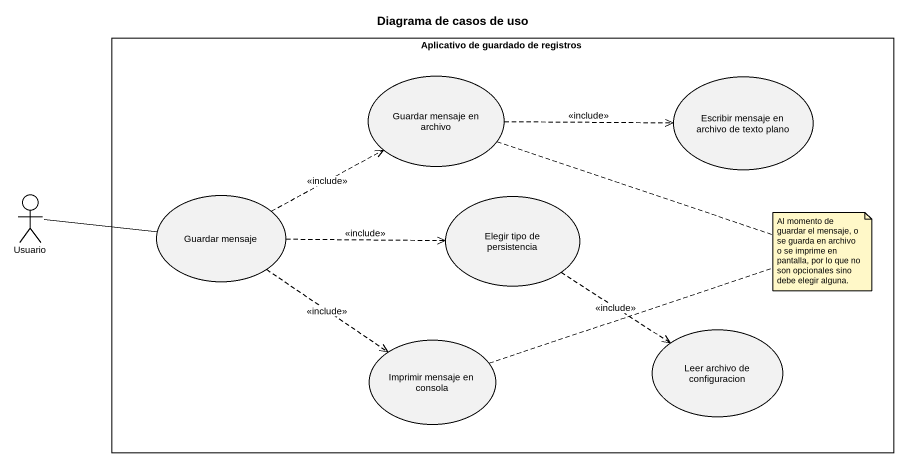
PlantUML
@startuml
title Diagrama de casos de uso
rectangle "Aplicativo de guardado de registros" as Aplicativo_de_guardado_de {
  usecase "Guardar mensaje en archivo" as Guardar_mensaje_en_archivo
  usecase "Escribir mensaje en archivo de texto plano" as Escribir_mensaje_en_archivo
  usecase "Guardar mensaje" as Guardar_mensaje
  usecase "Elegir tipo de persistencia" as Elegir_tipo_de_persistencia
  usecase "Imprimir mensaje en consola" as Imprimir_mensaje_en_consola
  usecase "Leer archivo de configuracion" as Leer_archivo_de
}
actor Usuario
Guardar_mensaje_en_archivo .right.> Escribir_mensaje_en_archivo : <<include>>
Usuario -right- Guardar_mensaje
Guardar_mensaje .right.> Guardar_mensaje_en_archivo : <<include>>
Guardar_mensaje .right.> Elegir_tipo_de_persistencia : <<include>>
Guardar_mensaje ..> Imprimir_mensaje_en_consola : <<include>>
Elegir_tipo_de_persistencia ..> Leer_archivo_de : <<include>>
note as N1
  Al momento de guardar el mensaje, o se guarda en archivo o se imprime en pantalla, por lo que no son opcionales sino debe elegir alguna.
end note
N1 .. Guardar_mensaje_en_archivo
N1 .. Imprimir_mensaje_en_consola
@enduml
